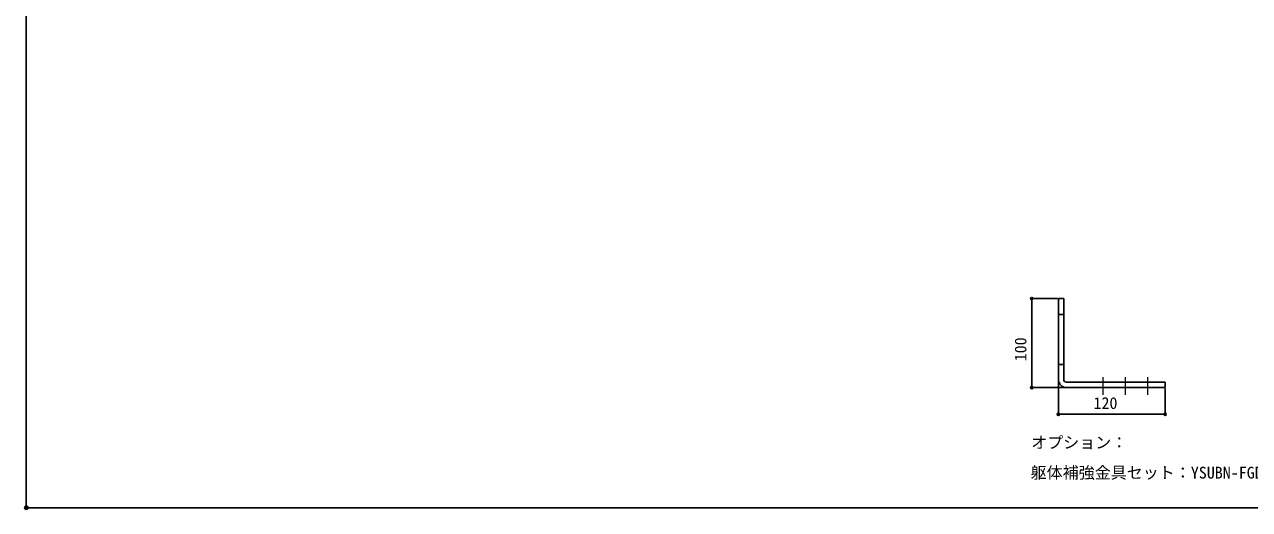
# Model space of a CAD drawing. Units: millimetres, scale not verified. Extents: x -1052 to 1050, y -1576 to 1567.
# Drawn here: x -1052 to 325, y -1576 to -1031 of the extents above; entities that cross this region are included whole.
import ezdxf
from ezdxf.enums import TextEntityAlignment as Align

# ---------------------------------------------------------------- set-up
doc = ezdxf.new("R2010")
doc.units = ezdxf.units.MM
doc.header["$LTSCALE"] = 8
doc.header["$PDMODE"] = 32
doc.header["$PDSIZE"] = 4
for name, color, linetype in [('0-1_USER1', 3, 'Continuous'), ('0-4_YKK_13', 4, 'Continuous'), ('0-5_YKK_D', 6, 'Continuous'), ('0-6_YKK_ZWAK', 7, 'Continuous')]:
    doc.layers.add(name, color=color, linetype=linetype)
doc.layers.add('0-3_YKK_12', color=2, linetype='Continuous', lineweight=18)
doc.styles.add('ＭＳ ゴシック', font='')
doc.styles.get('ＭＳ ゴシック').set_extended_font_data('MS Gothic')

msp = doc.modelspace()

# ---------------------------------------------------------------- linework, layer by layer
at = {"layer": '0-3_YKK_12'}
for p, q in [((160, -1427.22), (160, -1447.122)), ((185, -1427.22), (185, -1447.122)), ((210, -1427.22), (210, -1447.122))]:
    msp.add_line(p, q, dxfattribs=at)
at = {"layer": '0-4_YKK_13'}
for p, q in [((110, -1429.8), (110, -1338.8)), ((110, -1338.8), (116, -1338.8)), ((116, -1429.8), (116, -1338.8)), ((116, -1356.8), (110, -1356.8)), ((116, -1412.8), (110, -1412.8)), ((119, -1432.8), (230, -1432.8)), ((119, -1438.8), (230, -1438.8)), ((230, -1438.8), (230, -1432.8))]:
    msp.add_line(p, q, dxfattribs=at)
for radius in [9, 3]:
    msp.add_arc((119, -1429.8), radius, 180, 270, dxfattribs=at)
at = {"layer": '0-5_YKK_D'}
for p, q in [((109, -1338.8), (79, -1338.8)), ((80, -1338.8), (80, -1438.8)), ((110, -1430.8), (110, -1469.8)), ((118, -1438.8), (79, -1438.8)), ((230, -1439.8), (230, -1469.8)), ((110, -1468.8), (230, -1468.8))]:
    msp.add_line(p, q, dxfattribs=at)
for centre in [(80, -1338.8), (80, -1438.8), (110, -1468.8), (230, -1468.8)]:
    msp.add_circle(centre, 1.275, dxfattribs=at)
at = {"layer": '0-6_YKK_ZWAK'}
msp.add_line((-1050, 1486.2), (-1050, -1573.8), dxfattribs=at)
msp.add_lwpolyline([(-1050, -1573.8), (1050, -1573.8), (1050, 1486.2)], dxfattribs=at)
msp.add_point((-1050, -1573.8), dxfattribs=at)

# ---------------------------------------------------------------- texts
at = {"layer": '0-1_USER1', "style": 'ＭＳ ゴシック'}
for s, p in [('オプション：', (79.386, -1511.095)), ('躯体補強金具セット：YSUBN-FGD＋貫通ボルト', (78.773, -1544.982))]:
    msp.add_text(s, height=13.2, dxfattribs=at).set_placement(p, align=Align.BOTTOM_LEFT)
at = {"layer": '0-5_YKK_D', "style": 'ＭＳ ゴシック'}
msp.add_text('100', height=13.2, rotation=90, dxfattribs=at).set_placement((78, -1409.357), align=Align.BOTTOM_LEFT)
msp.add_text('120', height=13.2, dxfattribs=at).set_placement((149.443, -1466.8), align=Align.BOTTOM_LEFT)

doc.saveas('drawing.dxf')
